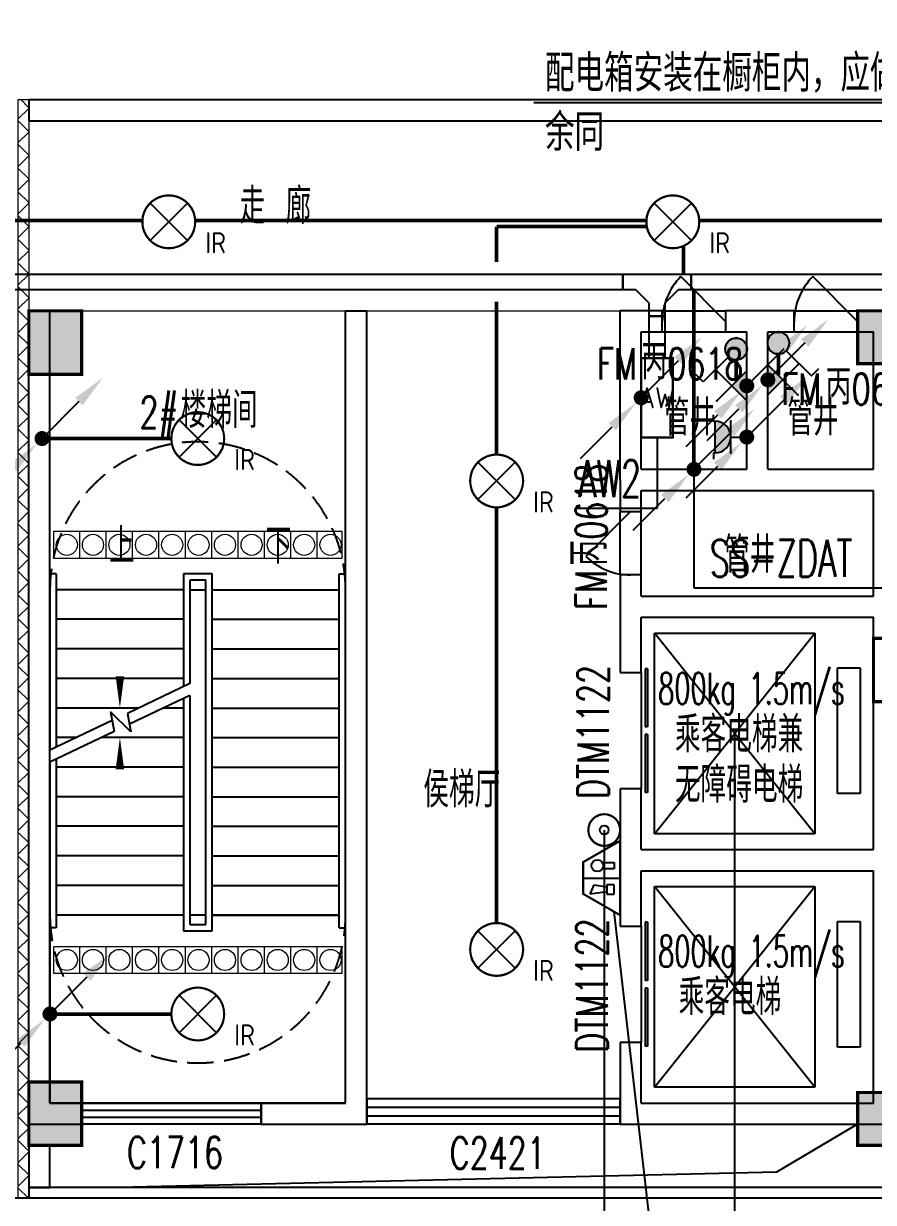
# Model space of a CAD drawing. Extents: x -9422388 to 15610651, y -1992469 to 953794.
# Drawn here: x -2643709 to -2635659, y -209946 to -198786 of the extents above; entities that cross this region are included whole.
import ezdxf
from ezdxf.enums import TextEntityAlignment as Align

# ---------------------------------------------------------------- set-up
doc = ezdxf.new("R2010")
doc.units = 0
doc.header["$LTSCALE"] = 1000
doc.linetypes.add('DASH', pattern=[0.35, 0.25, -0.1])
for name, color, linetype in [('A-DOOR', 141, 'Continuous'), ('A-DOOR-IDEN', 7, 'Continuous'), ('A-ELEV-LIN-0.3', 30, 'Continuous'), ('A-ELEV-LIN-0.4', 40, 'Continuous'), ('A-FLOR-EVTR', 2, 'Continuous'), ('A-FLOR-OTHER1-ON', 253, 'Continuous'), ('C-KZ', 2, 'Continuous'), ('C-Z-HATCH', 253, 'Continuous'), ('CABLETRAY', 4, 'Continuous'), ('DIM-消防', 3, 'Continuous'), ('DIM-箱柜', 3, 'Continuous'), ('DIM-通讯', 3, 'Continuous'), ('DIM_SYMB', 3, 'Continuous'), ('EQUIP-安防', 3, 'Continuous'), ('EQUIP-插座', 3, 'Continuous'), ('EQUIP-消防', 3, 'Continuous'), ('EQUIP-照明', 3, 'Continuous'), ('EQUIP-箱柜', 3, 'Continuous'), ('LWIRE', 4, 'Continuous'), ('PUB_TEXT', 7, 'Continuous'), ('STAIR', 2, 'Continuous'), ('TEL_LEAD', 3, 'Continuous'), ('TEL_TEXT', 7, 'Continuous'), ('WALL', 9, 'Continuous'), ('WALL-PARAPET', 6, 'Continuous'), ('WINDOW', 4, 'Continuous'), ('WINDOW_TEXT', 7, 'Continuous'), ('WIRE-照明', 1, 'Continuous')]:
    doc.layers.add(name, color=color, linetype=linetype)
doc.layers.add('建筑底图', color=8, linetype='Continuous', lineweight=5)
doc.styles.add('_TCH_DIM', font='SIMPLEX', dxfattribs={"bigfont": 'GBCBIG'})
doc.styles.add('_TCH_WINDOW', font='SIMPLEX', dxfattribs={"height": 3.5, "bigfont": 'GBCBIG'})
doc.styles.add('_TEL_ATTDEF', font='GBENOR', dxfattribs={"width": 0.8, "height": 3, "bigfont": 'GBCBIG'})
doc.styles.add('_TEL_DIM', font='SIMPLEX', dxfattribs={"width": 0.8, "height": 3.5, "bigfont": 'HZTXT'})
doc.styles.get("Standard").update_dxf_attribs({"font": 'gbenor.shx', "bigfont": 'gbcbig.shx'})

# ---------------------------------------------------------------- blocks, each defined once
blk = doc.blocks.new('宿舍楼柱网1')
at = {"layer": 'C-Z-HATCH'}
h = blk.add_hatch(color=0, dxfattribs=at)
h.dxf.hatch_style = 1
h.paths.add_polyline_path([(631658, 145126), (632158, 145126), (632158, 144526), (631658, 144526)])
h = blk.add_hatch(color=0, dxfattribs=at)
h.dxf.hatch_style = 1
h.paths.add_polyline_path([(639508, 145126), (640008, 145126), (640008, 144626), (639508, 144626)])
h = blk.add_hatch(color=0, dxfattribs=at)
h.dxf.hatch_style = 1
h.paths.add_polyline_path([(631658, 137826), (632158, 137826), (632158, 137226), (631658, 137226)])
h = blk.add_hatch(color=0, dxfattribs=at)
h.dxf.hatch_style = 1
h.paths.add_polyline_path([(639508, 137726), (640008, 137726), (640008, 137226), (639508, 137226)])
at = {"layer": 'C-KZ', "color": 0, "const_width": 30}
for points in [[(631658, 145126), (632158, 145126), (632158, 144526), (631658, 144526)], [(639508, 145126), (640008, 145126), (640008, 144626), (639508, 144626)], [(639658, 142026), (640058, 142026), (640058, 141426), (639658, 141426)], [(631658, 137826), (632158, 137826), (632158, 137226), (631658, 137226)], [(639508, 137726), (640008, 137726), (640008, 137226), (639508, 137226)]]:
    blk.add_lwpolyline(points, close=True, dxfattribs=at)
blk = doc.blocks.new('$DORLIB2D$00000127')
at = {"color": 0}
for points in [[(-0.533, 0.795), (-0.533, 0.69)], [(-0.033, 0.795), (-0.533, 0.795)], [(-0.033, 0.795), (-0.033, 0.69)], [(0.533, 0.795), (0.033, 0.795)], [(0.033, 0.795), (0.033, 0.69)], [(0.533, 0.795), (0.533, 0.69)], [(-0.033, 0.69), (-0.533, 0.69)], [(0.533, 0.69), (0.033, 0.69)], [(0.5, 0.5), (-0.5, 0.5)]]:
    blk.add_lwpolyline(points, dxfattribs=at)
blk = doc.blocks.new('$WINLIB2D$00000001')
at = {"color": 0}
for points in [[(-0.5, 0.5), (-0.5, -0.5)], [(-0.5, 0.5), (0.5, 0.5)], [(0.5, -0.5), (0.5, 0.5)], [(0.5, 0.1667), (-0.5, 0.1667)], [(0.5, -0.1667), (-0.5, -0.1667)], [(-0.5, -0.5), (0.5, -0.5)]]:
    blk.add_lwpolyline(points, dxfattribs=at)
blk = doc.blocks.new('$DorLib2D$00000114')
at = {"color": 0}
blk.add_line((0.5, 0), (-0.207, 0.707), dxfattribs=at)
blk.add_arc((0.5, 0), 1, 135, 180, dxfattribs=at)
blk = doc.blocks.new('4444')
h = blk.add_hatch()
h.set_pattern_fill('ANSI37', color=8, scale=100)
h.set_pattern_definition([(45, (1282736.5, 0), (-112.2532, 112.2532), []), (135, (1282736.5, 0), (-112.2532, -112.2532), [])])
h.paths.add_polyline_path([(1904230.2, -394074.7), (1904330.2, -394074.7), (1904330.2, -404474.7), (1904230.2, -404474.7)])
at = {"color": 8}
blk.add_lwpolyline([(1904230.2, -394074.7), (1904330.2, -394074.7), (1904330.2, -404474.7), (1904230.2, -404474.7)], close=True, dxfattribs=at)
blk.add_lwpolyline([(1904330.2, -396074.7), (1909930.2, -396074.7)], dxfattribs=at)
at = {"color": 8, "linetype": 'Continuous', "flags": 128}
for points in [[(1907297.7, -398414.7), (1907297.7, -398164.7), (1904562.7, -398164.7), (1904562.7, -398414.7)], [(1907297.7, -402344.7), (1907297.7, -402094.7), (1904562.7, -402094.7), (1904562.7, -402344.7)]]:
    blk.add_lwpolyline(points, close=True, dxfattribs=at)
for points in [[(1904812.7, -398414.7), (1904812.7, -398164.7)], [(1905062.7, -398414.7), (1905062.7, -398164.7)], [(1905312.7, -398414.7), (1905312.7, -398164.7)], [(1905562.7, -398414.7), (1905562.7, -398164.7)], [(1905812.7, -398414.7), (1905812.7, -398164.7)], [(1906062.7, -398414.7), (1906062.7, -398164.7)], [(1906312.7, -398414.7), (1906312.7, -398164.7)], [(1906562.7, -398414.7), (1906562.7, -398164.7)], [(1906812.7, -398414.7), (1906812.7, -398164.7)], [(1907062.7, -398414.7), (1907062.7, -398164.7)], [(1904812.7, -402344.7), (1904812.7, -402094.7)], [(1905062.7, -402344.7), (1905062.7, -402094.7)], [(1905312.7, -402344.7), (1905312.7, -402094.7)], [(1905562.7, -402344.7), (1905562.7, -402094.7)], [(1905812.7, -402344.7), (1905812.7, -402094.7)], [(1906062.7, -402344.7), (1906062.7, -402094.7)], [(1906312.7, -402344.7), (1906312.7, -402094.7)], [(1906562.7, -402344.7), (1906562.7, -402094.7)], [(1906812.7, -402344.7), (1906812.7, -402094.7)], [(1907062.7, -402344.7), (1907062.7, -402094.7)]]:
    blk.add_lwpolyline(points, dxfattribs=at)
at = {"color": 8, "linetype": 'Continuous'}
for centre in [(1904690.2, -398289.7), (1904937.7, -398289.7), (1905187.7, -398289.7), (1905440.2, -398289.7), (1905687.7, -398289.7), (1905937.7, -398289.7), (1906187.7, -398289.7), (1906440.2, -398289.7), (1906687.7, -398289.7), (1906937.7, -398289.7), (1907187.7, -398289.7), (1904690.2, -402219.7), (1904937.7, -402219.7), (1905187.7, -402219.7), (1905440.2, -402219.7), (1905687.7, -402219.7), (1905937.7, -402219.7), (1906187.7, -402219.7), (1906440.2, -402219.7), (1906687.7, -402219.7), (1906937.7, -402219.7), (1907187.7, -402219.7)]:
    blk.add_circle(centre, 100, dxfattribs=at)
at = {"layer": 'A-ELEV-LIN-0.3', "color": 8}
for points in [[(1910300.1, -378228), (1910300.1, -378228, -0.4142136), (1910521.4, -377263.1), (1917469.5, -372908.3, -0.4142136), (1919537.1, -373382.6), (1932807.3, -394555, -0.2728148), (1932848.7, -396077.9), (1928630, -403701.1, -0.2728148), (1927317.5, -404474.7), (1876130.2, -404474.7, -0.4142134), (1874530.2, -402874.7), (1874530.2, -394774.7, -0.4142137), (1875230.2, -394074.7), (1875230.2, -394074.7)], [(1910384.8, -378174.9), (1910384.8, -378174.9, -0.4142136), (1910574.5, -377347.8), (1917522.6, -372993, -0.4142136), (1919452.3, -373435.7), (1932722.6, -394608.1, -0.2728148), (1932761.2, -396029.5), (1928542.5, -403652.6, -0.2728148), (1927317.5, -404374.7), (1904330.2, -404374.7)]]:
    blk.add_lwpolyline(points, format="xyb", dxfattribs=at)
blk.add_lwpolyline([(1904330.2, -404374.7), (1904530.2, -404374.7), (1904530.2, -403974.7), (1904330.2, -403974.7)], close=True, dxfattribs=at)
blk.add_lwpolyline([(1904330.2, -404374.7), (1904330.2, -404474.7)], dxfattribs=at)
at = {"layer": 'A-ELEV-LIN-0.4', "color": 8}
blk.add_lwpolyline([(1912180.2, -403774.7), (1911413, -404229.5), (1905180.2, -404374.7)], dxfattribs=at)
at = {"layer": 'A-FLOR-EVTR', "color": 8, "ltscale": 0.5}
for p, q in [((1910255.2, -401024.7), (1910255.2, -399124.7)), ((1910255.2, -399124.7), (1911775.2, -399124.7)), ((1911775.2, -401024.7), (1910255.2, -399124.7)), ((1910255.2, -401024.7), (1911775.2, -399124.7)), ((1911775.2, -399124.7), (1911775.2, -401024.7)), ((1911990.2, -400644.7), (1911990.2, -399454.7)), ((1911990.2, -399454.7), (1912205.2, -399454.7)), ((1912205.2, -399454.7), (1912205.2, -400644.7)), ((1912205.2, -400644.7), (1911990.2, -400644.7)), ((1911775.2, -401024.7), (1910255.2, -401024.7)), ((1910255.2, -403424.7), (1910255.2, -401524.7)), ((1910255.2, -401524.7), (1911775.2, -401524.7)), ((1911775.2, -403424.7), (1910255.2, -401524.7)), ((1910255.2, -403424.7), (1911775.2, -401524.7)), ((1911775.2, -401524.7), (1911775.2, -403424.7)), ((1911990.2, -403044.7), (1911990.2, -401854.7)), ((1911990.2, -401854.7), (1912205.2, -401854.7)), ((1912205.2, -401854.7), (1912205.2, -403044.7)), ((1912205.2, -403044.7), (1911990.2, -403044.7)), ((1911775.2, -403424.7), (1910255.2, -403424.7))]:
    blk.add_line(p, q, dxfattribs=at)
at = {"layer": 'A-FLOR-OTHER1-ON', "color": 8, "linetype": 'DASH'}
for centre, start, end in [((1905930.2, -398714.7), 0, 180.00002), ((1905930.2, -401794.7), 179.99986, 0)]:
    blk.add_arc(centre, 1400, start, end, dxfattribs=at)
at = {"layer": 'DIM_SYMB', "color": 8}
for points in [[(1905192.7, -398574.7, 0, 0, 0), (1905192.7, -399834.7, 0, 80, 0), (1905192.7, -399534.7, 0, 0, 0)], [(1906667.7, -398574.7, 0, 0, 0), (1906667.7, -402684.7, 0, 0, 0), (1905192.7, -402684.7, 0, 0, 0), (1905192.7, -400114.7, 0, 80, 0), (1905192.7, -400414.7, 0, 0, 0)]]:
    blk.add_lwpolyline(points, format="xyseb", dxfattribs=at)
at = {"layer": 'STAIR', "color": 8}
for p, q in [((1904530.2, -398564.7), (1904530.2, -400234.9)), ((1904590.2, -398564.7), (1904530.2, -398564.7)), ((1904590.2, -398564.7), (1904590.2, -400206.3)), ((1906065.2, -398564.7), (1905795.2, -398564.7)), ((1905795.2, -398564.7), (1905795.2, -399632.4)), ((1906005.2, -398624.7), (1905855.2, -398624.7)), ((1905855.2, -398624.7), (1905855.2, -399603.8)), ((1906005.2, -401884.7), (1906005.2, -398624.7)), ((1906065.2, -401944.7), (1906065.2, -398564.7)), ((1907270.2, -401914.7), (1907270.2, -398564.7)), ((1907270.2, -398564.7), (1907330.2, -398564.7)), ((1907330.2, -401914.7), (1907330.2, -398564.7)), ((1904530.2, -398714.7), (1904530.2, -400234.9)), ((1905795.2, -398714.7), (1904590.2, -398714.7)), ((1905855.2, -398714.7), (1905855.2, -399603.8)), ((1905855.2, -398714.7), (1906005.2, -398714.7)), ((1906005.2, -401794.7), (1906005.2, -398714.7)), ((1906065.2, -398714.7), (1907270.2, -398714.7)), ((1907330.2, -401794.7), (1907330.2, -398714.7)), ((1905795.2, -398994.7), (1904590.2, -398994.7)), ((1906065.2, -398994.7), (1907270.2, -398994.7)), ((1905795.2, -399274.7), (1904590.2, -399274.7)), ((1906065.2, -399274.7), (1907270.2, -399274.7)), ((1905795.2, -399554.7), (1904590.2, -399554.7)), ((1905855.2, -399603.8), (1905264.4, -399885.2)), ((1906065.2, -399554.7), (1907270.2, -399554.7)), ((1905855.2, -399714.6), (1905283.2, -399987)), ((1905795.2, -399743.1), (1905795.2, -401944.7)), ((1905855.2, -399714.6), (1905855.2, -401794.7)), ((1905855.2, -399714.6), (1905855.2, -401884.7)), ((1905370.3, -399834.7), (1904590.2, -399834.7)), ((1905296.8, -400060.7), (1905105.1, -399872)), ((1905105.1, -399872), (1905139, -400055.7)), ((1905795.2, -399834.7), (1905602.9, -399834.7)), ((1906065.2, -399834.7), (1907270.2, -399834.7)), ((1905120.2, -399953.9), (1904530.2, -400234.9)), ((1905264.4, -399885.2), (1905296.8, -400060.7)), ((1905139, -400055.7), (1904530.2, -400345.7)), ((1904782.5, -400114.7), (1904590.2, -400114.7)), ((1905795.2, -400114.7), (1905015, -400114.7)), ((1906065.2, -400114.7), (1907270.2, -400114.7)), ((1904590.2, -400317.1), (1904590.2, -401914.7)), ((1904530.2, -400345.7), (1904530.2, -401794.7)), ((1904530.2, -400345.7), (1904530.2, -401914.7)), ((1905795.2, -400394.7), (1904590.2, -400394.7)), ((1906065.2, -400394.7), (1907270.2, -400394.7)), ((1905795.2, -400674.7), (1904590.2, -400674.7)), ((1906065.2, -400674.7), (1907270.2, -400674.7)), ((1905795.2, -400954.7), (1904590.2, -400954.7)), ((1906065.2, -400954.7), (1907270.2, -400954.7)), ((1905795.2, -401234.7), (1904590.2, -401234.7)), ((1906065.2, -401234.7), (1907270.2, -401234.7)), ((1905795.2, -401514.7), (1904590.2, -401514.7)), ((1906065.2, -401514.7), (1907270.2, -401514.7)), ((1904530.2, -401794.7), (1904530.2, -401914.7)), ((1905795.2, -401794.7), (1904590.2, -401794.7)), ((1905795.2, -401794.7), (1904590.2, -401794.7)), ((1906005.2, -401794.7), (1905855.2, -401794.7)), ((1905855.2, -401884.7), (1906005.2, -401884.7)), ((1906065.2, -401794.7), (1907270.2, -401794.7)), ((1907270.2, -401794.7), (1906065.2, -401794.7)), ((1907330.2, -401914.7), (1907330.2, -401794.7)), ((1904590.2, -401914.7), (1904530.2, -401914.7)), ((1904530.2, -401914.7), (1904530.2, -403574.7)), ((1905795.2, -401944.7), (1906065.2, -401944.7)), ((1907270.2, -401914.7), (1907330.2, -401914.7)), ((1907330.2, -403574.7), (1907330.2, -401914.7)), ((1904530.2, -403574.7), (1907330.2, -403574.7))]:
    blk.add_line(p, q, dxfattribs=at)
at = {"layer": 'WALL', "color": 8}
for p, q in [((1904330.2, -403774.7), (1904330.2, -396074.7)), ((1904330.2, -396074.7), (1904530.2, -396074.7)), ((1904530.2, -403574.7), (1904530.2, -396074.7)), ((1907330.2, -403574.7), (1907330.2, -396074.7)), ((1907330.2, -396074.7), (1907530.2, -396074.7)), ((1907530.2, -403534.7), (1907530.2, -396074.7)), ((1910330.2, -396074.7), (1909930.2, -396074.7)), ((1909930.2, -397674.7), (1909930.2, -396074.7)), ((1910330.2, -396274.7), (1910330.2, -396074.7)), ((1911230.2, -396074.7), (1910930.2, -396074.7)), ((1910930.2, -396074.7), (1910930.2, -396274.7)), ((1911580.2, -396074.7), (1911230.2, -396074.7)), ((1911580.2, -396274.7), (1911580.2, -396074.7)), ((1912530.2, -396074.7), (1912180.2, -396074.7)), ((1912180.2, -396074.7), (1912180.2, -396274.7)), ((1910130.2, -396274.7), (1910330.2, -396274.7)), ((1910130.2, -397574.7), (1910130.2, -396274.7)), ((1910930.2, -396274.7), (1911130.2, -396274.7)), ((1911130.2, -397574.7), (1911130.2, -396274.7)), ((1911330.2, -397574.7), (1911330.2, -396274.7)), ((1911330.2, -396274.7), (1911580.2, -396274.7)), ((1912180.2, -396274.7), (1912330.2, -396274.7)), ((1912330.2, -397574.7), (1912330.2, -396274.7)), ((1910130.2, -397574.7), (1911130.2, -397574.7)), ((1911330.2, -397574.7), (1912330.2, -397574.7)), ((1909930.2, -397674.7), (1909930.2, -397974.7)), ((1910130.2, -397974.7), (1910130.2, -397774.7)), ((1910130.2, -397774.7), (1911230.2, -397774.7)), ((1911230.2, -397774.7), (1912330.2, -397774.7)), ((1912330.2, -398774.7), (1912330.2, -397774.7)), ((1909930.2, -397974.7), (1910130.2, -397974.7)), ((1910130.2, -398574.7), (1909930.2, -398574.7)), ((1909930.2, -398574.7), (1909930.2, -398874.7)), ((1910130.2, -398774.7), (1910130.2, -398574.7)), ((1910130.2, -398774.7), (1912330.2, -398774.7)), ((1909930.2, -398874.7), (1909930.2, -399499.7)), ((1910130.2, -399499.7), (1910130.2, -398974.7)), ((1910130.2, -398974.7), (1912330.2, -398974.7)), ((1912330.2, -401174.7), (1912330.2, -398974.7)), ((1909930.2, -399499.7), (1910130.2, -399499.7)), ((1910130.2, -400599.7), (1909930.2, -400599.7)), ((1909930.2, -400599.7), (1909930.2, -401274.7)), ((1910130.2, -401174.7), (1910130.2, -400599.7)), ((1910130.2, -401174.7), (1912330.2, -401174.7)), ((1909930.2, -401274.7), (1909930.2, -401899.7)), ((1910130.2, -401899.7), (1910130.2, -401374.7)), ((1910130.2, -401374.7), (1912330.2, -401374.7)), ((1912330.2, -403574.7), (1912330.2, -401374.7)), ((1909930.2, -401899.7), (1910130.2, -401899.7)), ((1910130.2, -402999.7), (1909930.2, -402999.7)), ((1909930.2, -402999.7), (1909930.2, -403534.7)), ((1910130.2, -403574.7), (1910130.2, -402999.7)), ((1907530.2, -403774.7), (1907530.2, -403534.7)), ((1909930.2, -403534.7), (1909930.2, -403774.7)), ((1904830.2, -403574.7), (1904530.2, -403574.7)), ((1904830.2, -403774.7), (1904830.2, -403574.7)), ((1907330.2, -403574.7), (1906530.2, -403574.7)), ((1906530.2, -403574.7), (1906530.2, -403774.7)), ((1910130.2, -403574.7), (1912330.2, -403574.7)), ((1904330.2, -403774.7), (1904830.2, -403774.7)), ((1906530.2, -403774.7), (1907430.2, -403774.7)), ((1907430.2, -403774.7), (1907530.2, -403774.7)), ((1909930.2, -403774.7), (1910030.2, -403774.7)), ((1910030.2, -403774.7), (1912530.2, -403774.7))]:
    blk.add_line(p, q, dxfattribs=at)
at = {"layer": 'WALL-PARAPET', "color": 8}
for p, q in [((1904330.2, -394074.7), (1917702.6, -394074.7)), ((1904330.2, -394074.7), (1904330.2, -394274.7)), ((1904330.2, -394274.7), (1917702.6, -394274.7))]:
    blk.add_line(p, q, dxfattribs=at)
at = {"layer": 'WINDOW', "color": 8}
for p, q in [((1910330.2, -396074.7), (1910930.2, -396074.7)), ((1911580.2, -396074.7), (1912180.2, -396074.7)), ((1910330.2, -396274.7), (1910930.2, -396274.7)), ((1911580.2, -396274.7), (1912180.2, -396274.7)), ((1909930.2, -398574.7), (1909930.2, -397974.7)), ((1910130.2, -398574.7), (1910130.2, -397974.7))]:
    blk.add_line(p, q, dxfattribs=at)
at = {"color": 8}
blk.add_blockref('宿舍楼柱网1', (1272672.3, -541201.1), dxfattribs=at)
at = {"layer": 'A-DOOR', "color": 8}
ref = blk.add_blockref('$DORLIB2D$00000127', (1910030.2, -400049.7), dxfattribs=dict(at, xscale=1100, yscale=-200, zscale=200, rotation=89.99999999999444))
ref.add_attrib('A', 'DTM1122', (1909823.2, -400696.4), dxfattribs={"layer": 'A-DOOR-IDEN', "color": 8, "height": 297.5, "rotation": 90, "style": '_TCH_WINDOW', "width": 0.705882})
ref = blk.add_blockref('$DORLIB2D$00000127', (1910030.2, -402449.7), dxfattribs=dict(at, xscale=1100, yscale=-200, zscale=200, rotation=89.99999999999166))
ref.add_attrib('A', 'DTM1122', (1909813.5, -403096.5), dxfattribs={"layer": 'A-DOOR-IDEN', "color": 8, "height": 297.5, "rotation": 90, "style": '_TCH_WINDOW', "width": 0.705882})
at = {"layer": 'WINDOW', "color": 8, "xscale": 600, "yscale": 600, "zscale": 600}
for p, rotation in [((1910630.2, -396174.7), 359.9999999999944), ((1911880.2, -396174.7), 359.9999999999944), ((1910030.2, -398274.7), 89.99999999998887)]:
    blk.add_blockref('$DorLib2D$00000114', p, dxfattribs=dict(at, rotation=rotation))
at = {"layer": 'WINDOW', "color": 8}
ref = blk.add_blockref('$WINLIB2D$00000001', (1908730.2, -403654.7), dxfattribs=dict(at, xscale=-2400, yscale=-240, zscale=-2400, rotation=359.9999999999923))
ref.add_attrib('A', 'C2421', (1908316.9, -404196), dxfattribs={"layer": 'WINDOW_TEXT', "color": 8, "height": 297.5, "style": '_TCH_WINDOW', "width": 0.705882})
ref = blk.add_blockref('$WINLIB2D$00000001', (1905680.2, -403674.7), dxfattribs=dict(at, xscale=-1700, yscale=-200, zscale=-1700, rotation=359.9999999999911))
ref.add_attrib('A', 'C1716', (1905259.7, -404191.4), dxfattribs={"layer": 'WINDOW_TEXT', "color": 8, "height": 297.5, "style": '_TCH_WINDOW', "width": 0.705882})
at = {"layer": 'DIM_SYMB', "color": 7, "style": '_TCH_DIM'}
for s, p in [('上', (1905088.4, -398469.7)), ('下', (1906572.7, -398469.7))]:
    blk.add_text(s, height=337.6, dxfattribs=at).set_placement(p)
at = {"layer": 'PUB_TEXT', "color": 8, "style": '_TCH_DIM'}
for s, height, p in [('走', 337.6, (1906326.1, -395250.8)), ('廊', 337.6, (1906761.8, -395250.8)), ('楼梯间', 337.59, (1905768.1, -397183.7)), ('管井', 337.59, (1910344.7, -397254.6)), ('管井', 337.59, (1911513.4, -397254.6)), ('管井', 337.59, (1910914.6, -398553.1)), ('乘客电梯兼', 337.59, (1910450.1, -400253.5)), ('侯梯厅', 337.59, (1908066.7, -400776)), ('无障碍电梯', 337.59, (1910450.1, -400730.3)), ('乘客电梯', 337.59, (1910484.9, -402740.6))]:
    blk.add_text(s, height=height, dxfattribs=at).set_placement(p)
for s, width, p in [('2#', 0.705882, (1905378.1, -397183.7)), ('800kg 1.5m/s', 0.6, (1910291, -399799)), ('800kg 1.5m/s', 0.6, (1910291, -402286.1))]:
    blk.add_text(s, height=297.5, dxfattribs=dict(at, width=width)).set_placement(p)
at = {"layer": 'WINDOW_TEXT', "color": 8, "style": '_TCH_WINDOW'}
for p in [(1910131.7, -396724.7), (1911878.3, -396964.1)]:
    blk.add_text('丙', height=337.6, dxfattribs=at).set_placement(p)
at = {"layer": 'WINDOW_TEXT', "color": 8, "style": '_TCH_WINDOW', "width": 0.705882}
for s, p in [('FM', (1909711.7, -396724.7)), ('0618', (1910377.5, -396724.7)), ('FM', (1911458.3, -396964.1)), ('0618', (1912124, -396964.1))]:
    blk.add_text(s, height=297.5, dxfattribs=at).set_placement(p)
for s, p in [('0618', (1909806.3, -398240.9)), ('FM', (1909806.3, -398906.7))]:
    blk.add_text(s, height=297.5, rotation=90, dxfattribs=at).set_placement(p)
at = {"layer": 'WINDOW_TEXT', "color": 8, "style": '_TCH_WINDOW'}
blk.add_text('丙', height=337.6, rotation=90, dxfattribs=at).set_placement((1909806.3, -398486.7))
blk = doc.blocks.new('$equip$00001154')
for p, q in [((-0.283, 0.566), (0.283, 0)), ((-0.283, 0), (0.283, 0.566)), ((-0.283, 0), (0.283, 0))]:
    blk.add_line(p, q)
for p in [(-0.283, 0.566), (0.283, 0.566), (0, 0)]:
    blk.add_point(p)
blk.add_solid([(0.283, 0), (0, 0.283), (-0.283, 0)])
at = {"color": 7, "style": '_TEL_DIM', "flags": 1}
for tag in ['A', 'REMARK']:
    blk.add_attdef(tag, text='', height=0.00002, dxfattribs=at).set_placement((0, 0), align=Align.MIDDLE_CENTER)
blk = doc.blocks.new('$equip$00001962')
for p, q in [((0.147, 0.356), (0.625, 0.833)), ((0.625, 0.833), (0.766, 0.692))]:
    blk.add_line(p, q)
blk.add_circle((0, 0.208), 0.208)
for p in [(0, 0.417), (-0.208, 0.208), (0, 0), (0.208, 0.208)]:
    blk.add_point(p)
for points in [[(-0.18, 0.313), (0.18, 0.313), (-0.208, 0.208), (0.208, 0.208)], [(-0.104, 0.389), (0.104, 0.389), (-0.18, 0.313), (0.18, 0.313)], [(0, 0.417), (0, 0.417), (-0.104, 0.389), (0.104, 0.389)], [(-0.18, 0.104), (0.18, 0.104), (-0.208, 0.208), (0.208, 0.208)], [(-0.104, 0.028), (0.104, 0.028), (-0.18, 0.104), (0.18, 0.104)], [(0, 0), (0, 0), (-0.104, 0.028), (0.104, 0.028)]]:
    blk.add_solid(points)
at = {"layer": 'TEL_TEXT', "style": '_TEL_DIM', "flags": 1}
blk.add_attdef('A', text='', height=0.00002, dxfattribs=at).set_placement((0, 0), align=Align.MIDDLE_CENTER)
blk = doc.blocks.new('$equip$00002530')
for p, q in [((-0.354, 0.354), (0.354, -0.354)), ((0.354, 0.354), (-0.354, -0.354))]:
    blk.add_line(p, q)
at = {"const_width": 0.04}
blk.add_lwpolyline([(0, 0.5, -1), (0, -0.5, -1), (0, 0.5, -2.479085)], format="xyb", dxfattribs=at)
blk.add_circle((0, 0), 0.5)
for p in [(0, 0.5), (-0.5, 0), (0.5, 0), (0, -0.5)]:
    blk.add_point(p)
at = {"color": 7, "style": '_TEL_DIM', "flags": 1}
blk.add_attdef('A', text='', height=0.00002, dxfattribs=at).set_placement((0, 0), align=Align.MIDDLE_CENTER)
at = {"color": 7, "style": '_TEL_DIM'}
blk.add_attdef('$TEXT$', text='', height=0.4, dxfattribs=at).set_placement((0.887, -0.396), align=Align.MIDDLE_CENTER)
blk = doc.blocks.new('$TelecSys$00000079')
for p, q in [((0.7, 0.7), (0, 0)), ((0.104, 0.104), (0.104, 0.104)), ((-0.104, -0.104), (-0.104, -0.104))]:
    blk.add_line(p, q)
at = {"const_width": 0.142}
blk.add_lwpolyline([(-0.071, 0, 1), (0.071, 0, 1)], format="xyb", close=True, dxfattribs=at)
blk.add_solid([(0.63, 0.77), (0.77, 0.63), (1.15, 1.15)])
at = {"width": 0.8, "flags": 9}
blk.add_attdef('A', (0, 0), '', height=0.00002, dxfattribs=at)
blk = doc.blocks.new('$TelecSys$00000081')
for p, q in [((0.104, 0.104), (0.104, 0.104)), ((-0.104, -0.104), (-0.104, -0.104)), ((-1.15, -1.15), (-0.55, -0.55))]:
    blk.add_line(p, q)
at = {"const_width": 0.142}
blk.add_lwpolyline([(0.071, 0, 1), (-0.071, 0, 1)], format="xyb", close=True, dxfattribs=at)
blk.add_solid([(-0.62, -0.48), (-0.48, -0.62), (-0.1, -0.1)])
at = {"width": 0.8, "flags": 9}
blk.add_attdef('A', (0, 0), '', height=0.00002, rotation=180, dxfattribs=at)
blk = doc.blocks.new('$equip$00002710')
for p, q in [((-0.75, 0.6), (-0.75, 0)), ((0.75, 0.6), (-0.75, 0.6)), ((0.75, 0), (0.75, 0.6)), ((-0.75, 0), (0.75, 0))]:
    blk.add_line(p, q)
at = {"const_width": 0.04}
blk.add_lwpolyline([(-0.75, 0.6), (-0.75, 0), (0.75, 0), (0.75, 0.6), (-0.75, 0.6), (-0.75, 0)], dxfattribs=at)
for p in [(0, 0.6), (-0.75, 0.3), (0.75, 0.3), (0, 0)]:
    blk.add_point(p)
at = {"color": 7, "style": '_TEL_DIM'}
blk.add_attdef('$TEXT$', text='', height=0.4, dxfattribs=at).set_placement((0, 0.3), align=Align.MIDDLE_CENTER)
at = {"color": 7, "style": '_TEL_DIM', "flags": 1}
for tag in ['REMARK', 'A']:
    blk.add_attdef(tag, text='', height=0.4, dxfattribs=at).set_placement((0, 0), align=Align.MIDDLE_CENTER)
blk = doc.blocks.new('$equip$00002679')
for p, q in [((-0.3, 0.699), (-0.703, 0)), ((0.3, 0.699), (-0.3, 0.699)), ((0.3, 0.699), (-0.3, 0.699)), ((0, 0.699), (0, 0)), ((0.703, 0), (0.3, 0.699)), ((-0.264, 0.249), (-0.304, 0.569)), ((-0.304, 0.569), (-0.128, 0.489)), ((-0.128, 0.489), (-0.168, 0.249)), ((-0.304, 0.249), (-0.304, 0.113)), ((-0.128, 0.249), (-0.304, 0.249)), ((-0.128, 0.113), (-0.128, 0.249)), ((0.174, 0.11), (0.174, 0.338)), ((0.294, 0.338), (0.294, 0.11)), ((-0.703, 0), (0.703, 0)), ((-0.304, 0.113), (-0.128, 0.113)), ((0.294, 0.11), (0.174, 0.11))]:
    blk.add_line(p, q)
at = {"const_width": 0.04}
for points in [[(-0.299, 0.699), (0.301, 0.699), (0.703, 0), (-0.702, 0), (-0.299, 0.699), (0.301, 0.699)], [(-0.3, 0.699), (0.3, 0.699), (0.703, 0), (-0.703, 0), (-0.3, 0.699), (0.3, 0.699)]]:
    blk.add_lwpolyline(points, dxfattribs=at)
blk.add_circle((0.234, 0.43), 0.111)
for p in [(0, 0.699), (-0.501, 0.349), (0.502, 0.349), (0, 0)]:
    blk.add_point(p)
at = {"color": 7, "flags": 1}
for tag, height, p in [('B', 0.4, (0.961, 0.299)), ('A', 0.00002, (0, 0))]:
    blk.add_attdef(tag, text='', height=height, dxfattribs=at).set_placement(p, align=Align.MIDDLE_CENTER)
blk = doc.blocks.new('$equip$00002479')
at = {"const_width": 0.04}
blk.add_lwpolyline([(-0.3, 0, 1), (0.3, 0, 1), (-0.3, 0, 0.942883)], format="xyb", dxfattribs=at)
for radius in [0.3, 0.0841]:
    blk.add_circle((0, 0), radius)
for p in [(0, 0.3), (-0.3, 0), (0.3, 0), (0, -0.3)]:
    blk.add_point(p)
at = {"color": 7, "style": '_TEL_DIM', "flags": 1}
blk.add_attdef('A', text='', height=0.00002, dxfattribs=at).set_placement((0, 0), align=Align.MIDDLE_CENTER)
blk = doc.blocks.new('$equip$00001240')
for p, q in [((-0.5, 1.05), (-0.7, 1.05)), ((-0.5, 1.05), (-0.5, 1)), ((-0.5, 1), (0.5, 1)), ((0.5, 1.05), (0.7, 1.05)), ((0.5, 1.05), (0.5, 1)), ((-0.5, 0.5), (0.5, 0.5)), ((0, 0.5), (0, 0))]:
    blk.add_line(p, q)
blk.add_arc((0, 1), 0.5, 180, 0)
for points in [[(0.433, 0.75), (-0.433, 0.75), (0.5, 1), (-0.5, 1)], [(0.25, 0.567), (-0.25, 0.567), (0.433, 0.75), (-0.433, 0.75)], [(0, 0.5), (0, 0.5), (0.25, 0.567), (-0.25, 0.567)]]:
    blk.add_solid(points)
at = {"layer": 'EQUIP-照明'}
for p in [(0, 1), (-0.5, 0.5), (0.5, 0.5), (0, 0)]:
    blk.add_point(p, dxfattribs=at)
at = {"layer": 'EQUIP-照明', "flags": 9}
blk.add_attdef('A', (0, 0), '', height=0.00002, dxfattribs=at)

msp = doc.modelspace()

# ---------------------------------------------------------------- linework, layer by layer
at = {"layer": 'CABLETRAY'}
for p, q in [((-2661361.43383, -201157.04918), (-2638033.74016, -201157.04918)), ((-2638033.74016, -201157.04918), (-2638033.74016, -201307.04918)), ((-2638033.74016, -201157.04918), (-2637383.74016, -201157.04918)), ((-2638033.74016, -201307.04918), (-2638033.74016, -201157.04918)), ((-2637383.74016, -201307.04918), (-2637383.74016, -201157.04918)), ((-2637383.74016, -201157.04918), (-2628021.43383, -201157.04918)), ((-2637383.74016, -201157.04918), (-2637383.74016, -201307.04918)), ((-2638033.74016, -201307.04918), (-2661361.43383, -201307.04918)), ((-2637908.74016, -201307.04918), (-2638033.74016, -201307.04918)), ((-2637783.74016, -201432.04918), (-2637908.74016, -201307.04918)), ((-2637508.74016, -201307.04918), (-2637633.74016, -201432.04918)), ((-2637383.74016, -201307.04918), (-2637508.74016, -201307.04918)), ((-2628021.43383, -201307.04918), (-2637383.74016, -201307.04918)), ((-2637783.74016, -201557.04918), (-2637783.74016, -201432.04918)), ((-2637633.74016, -201432.04918), (-2637633.74016, -201557.04918)), ((-2637783.74016, -201557.04918), (-2637633.74016, -201557.04918)), ((-2637783.74016, -201953.54918), (-2637783.74016, -201557.04918)), ((-2637633.74016, -201557.04918), (-2637783.74016, -201557.04918)), ((-2637633.74016, -201557.04918), (-2637633.74016, -201953.54918)), ((-2637633.74016, -201953.54918), (-2637783.74016, -201953.54918))]:
    msp.add_line(p, q, dxfattribs=at)
at = {"layer": 'DIM-消防'}
msp.add_line((-2638119.10247, -207191.92379), (-2637672.5366, -211046.64576), dxfattribs=at)
at = {"layer": 'DIM-箱柜'}
for p, q in [((-2633978.74016, -199535.56536), (-2638875.20508, -199535.56536)), ((-2637708.74016, -202703.54918), (-2637708.74016, -203374.54918)), ((-2638481.54648, -203374.54918), (-2637708.74016, -203374.54918))]:
    msp.add_line(p, q, dxfattribs=at)
at = {"layer": 'DIM-通讯'}
msp.add_line((-2638208.74016, -206421.08585), (-2638208.74016, -211630.24023), dxfattribs=at)
at = {"layer": 'TEL_LEAD'}
for p, q in [((-2637358.74016, -203005.98447), (-2637358.74016, -204129.11616)), ((-2637358.74016, -204129.11616), (-2635042.51816, -204129.11616)), ((-2636973.74016, -205505.98447), (-2636973.74016, -210481.74772))]:
    msp.add_line(p, q, dxfattribs=at)
at = {"layer": 'WIRE-照明', "linetype": 'Continuous', "const_width": 35}
for points in [[(-2647309.03426, -200650.68221), (-2642582.70333, -200650.68221)], [(-2642083.29032, -200650.68221), (-2637808.44727, -200650.68221)], [(-2637309.03426, -200650.68221), (-2632808.44727, -200650.68221)], [(-2639227.74016, -200707.54918), (-2637804.70184, -200707.54918)], [(-2639227.74016, -201044.54918), (-2639227.74016, -200707.54918)], [(-2637456.54986, -201157.04918), (-2637456.54986, -200890.94941)], [(-2637358.74016, -203005.98447), (-2637358.74016, -201307.04918)], [(-2639227.74016, -202866.29341), (-2639227.74016, -201419.54918)], [(-2636958.74016, -202174.12782), (-2636958.74016, -201971.12938)], [(-2636558.74016, -202117.31625), (-2636558.74016, -201914.3178)], [(-2643533.73635, -202714.78841), (-2642308.73635, -202714.78841)], [(-2639227.74016, -207301.54039), (-2639227.74016, -203366.29341)], [(-2643458.74016, -208162.79341), (-2642308.73635, -208162.79341)]]:
    msp.add_lwpolyline(points, dxfattribs=at)

# ---------------------------------------------------------------- block references
at = {"layer": 'EQUIP-安防', "xscale": 500, "yscale": 500, "zscale": 500, "rotation": 90}
msp.add_blockref('$equip$00002479', (-2638208.73516, -206421.08966), dxfattribs=at)
at = {"layer": 'EQUIP-插座', "xscale": 300, "yscale": 300, "zscale": 300, "rotation": 90}
msp.add_blockref('$equip$00001240', (-2636858.74016, -202701.00211), dxfattribs=at)
at = {"layer": 'EQUIP-消防', "xscale": 500, "yscale": 500, "zscale": 500, "rotation": 90}
msp.add_blockref('$equip$00002679', (-2638058.74016, -206875.5631), dxfattribs=at)
at = {"layer": 'EQUIP-照明'}
ref = msp.add_blockref('$equip$00002530', (-2642332.99682, -200662.79263), dxfattribs=dict(at, xscale=500, yscale=500, zscale=500))
ref.add_attrib('$TEXT$', 'IR', dxfattribs={"layer": '0', "color": 7, "height": 200, "style": '_TEL_ATTDEF'}).set_placement((-2641889.36808, -200860.73658), align=Align.MIDDLE_CENTER)
ref = msp.add_blockref('$equip$00002530', (-2637558.74077, -200662.79263), dxfattribs=dict(at, xscale=500, yscale=500, zscale=500))
ref.add_attrib('$TEXT$', 'IR', dxfattribs={"layer": '0', "color": 7, "height": 200, "style": '_TEL_ATTDEF'}).set_placement((-2637115.11202, -200860.73658), align=Align.MIDDLE_CENTER)
at = {"layer": 'EQUIP-照明', "yscale": 500, "zscale": 500}
for name, p, xscale, rotation in [('$equip$00001962', (-2636958.74016, -201762.79604), 500, 180), ('$equip$00001962', (-2636558.74016, -201705.98447), -500, 180), ('$equip$00001154', (-2636858.74016, -202215.54918), 500, 90), ('$equip$00001154', (-2636658.74016, -202158.73761), -500, 270)]:
    msp.add_blockref(name, p, dxfattribs=dict(at, xscale=xscale, rotation=rotation))
at = {"layer": 'EQUIP-照明'}
ref = msp.add_blockref('$equip$00002530', (-2642058.74016, -202714.79341), dxfattribs=dict(at, xscale=500, yscale=500, zscale=500))
ref.add_attrib('$TEXT$', 'IR', dxfattribs={"layer": '0', "color": 7, "height": 200, "style": '_TEL_ATTDEF'}).set_placement((-2641615.11142, -202912.73735), align=Align.MIDDLE_CENTER)
ref = msp.add_blockref('$equip$00002530', (-2639227.74016, -203116.29341), dxfattribs=dict(at, xscale=500, yscale=500, zscale=500))
ref.add_attrib('$TEXT$', 'IR', dxfattribs={"layer": '0', "color": 7, "height": 200, "style": '_TEL_ATTDEF'}).set_placement((-2638784.11142, -203314.23735), align=Align.MIDDLE_CENTER)
ref = msp.add_blockref('$equip$00002530', (-2639227.74016, -207551.54039), dxfattribs=dict(at, xscale=500, yscale=500, zscale=500))
ref.add_attrib('$TEXT$', 'IR', dxfattribs={"layer": '0', "color": 7, "height": 200, "style": '_TEL_ATTDEF'}).set_placement((-2638784.11142, -207749.48434), align=Align.MIDDLE_CENTER)
ref = msp.add_blockref('$equip$00002530', (-2642058.74016, -208162.80222), dxfattribs=dict(at, xscale=500, yscale=500, zscale=500))
ref.add_attrib('$TEXT$', 'IR', dxfattribs={"layer": '0', "color": 7, "height": 200, "style": '_TEL_ATTDEF'}).set_placement((-2641615.11142, -208360.74616), align=Align.MIDDLE_CENTER)
at = {"layer": 'EQUIP-箱柜'}
ref = msp.add_blockref('$equip$00002710', (-2637858.74016, -202328.54918), dxfattribs=dict(at, xscale=500, yscale=500, zscale=500, rotation=270))
ref.add_attrib('$TEXT$', 'AW', dxfattribs={"layer": '0', "color": 7, "height": 200, "style": '_TEL_ATTDEF'}).set_placement((-2637708.74016, -202328.54918), align=Align.MIDDLE_CENTER)
at = {"layer": 'LWIRE', "xscale": 500, "yscale": 500, "zscale": 500}
for name, p in [('$TelecSys$00000079', (-2636858.74016, -202215.54918)), ('$TelecSys$00000079', (-2636658.74016, -202158.73761)), ('$TelecSys$00000079', (-2637858.74016, -202328.54918)), ('$TelecSys$00000081', (-2636658.74016, -202158.73761)), ('$TelecSys$00000079', (-2643533.73635, -202714.78841)), ('$TelecSys$00000081', (-2636858.74016, -202215.54918)), ('$TelecSys$00000079', (-2636858.74016, -202701.00211)), ('$TelecSys$00000081', (-2637858.74016, -202328.54918)), ('$TelecSys$00000079', (-2637358.74016, -203005.98447)), ('$TelecSys$00000081', (-2643533.73635, -202714.78841)), ('$TelecSys$00000081', (-2636858.74016, -202701.00211)), ('$TelecSys$00000081', (-2637358.74016, -203005.98447)), ('$TelecSys$00000079', (-2643458.74016, -208162.79341)), ('$TelecSys$00000081', (-2643458.74016, -208162.79604))]:
    msp.add_blockref(name, p, dxfattribs=at)
at = {"layer": '建筑底图', "color": 8}
msp.add_blockref('4444', (-4547988.93389, 194568.76239), dxfattribs=at)

# ---------------------------------------------------------------- texts
at = {"layer": 'DIM-箱柜', "color": 7, "style": '_TEL_DIM'}
for s, width, p in [('配电箱安装在橱柜内，应做好安全防护', 0.8, (-2638770.20508, -199430.56536)), ('余同', 0.8, (-2638770.20508, -199990.56536)), ('AW2', 0.64, (-2638453.74016, -203269.54918))]:
    msp.add_text(s, height=350, dxfattribs=dict(at, width=width)).set_placement(p)
at = {"layer": 'TEL_LEAD', "color": 7, "style": '_TEL_DIM', "width": 0.64}
msp.add_text('SS-ZDAT', height=350, dxfattribs=at).set_placement((-2637209.37643, -204024.11616))

doc.saveas('drawing.dxf')
